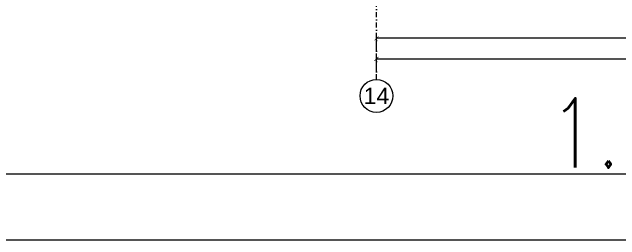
# Model space of a CAD drawing. Extents: x -2050 to 29725, y -1777 to 6820.
# Drawn here: x 6724 to 7464, y 0 to 277 of the extents above; entities that cross this region are included whole.
import ezdxf
from ezdxf.enums import TextEntityAlignment as Align

# ---------------------------------------------------------------- set-up
doc = ezdxf.new("R2010")
doc.units = 0
doc.header["$LTSCALE"] = 25
doc.header["$MEASUREMENT"] = 0
doc.linetypes.add('DASHDOT2', pattern=[0.5, 0.25, -0.125, 0, -0.125])
doc.layers.get('0').update_dxf_attribs({"color": 9, "lineweight": 9})
doc.layers.get('Defpoints').update_dxf_attribs({"color": 9, "lineweight": 9})
for name, color, linetype, lineweight in [('24', 9, 'DASHDOT2', 9), ('25', 8, 'Continuous', 9), ('40A', 9, 'Continuous', 9), ('E-YAZI', 7, 'Continuous', 30)]:
    doc.layers.add(name, color=color, linetype=linetype, lineweight=lineweight)
doc.styles.add('Arial', font='arial.ttf', dxfattribs={"height": 2.5})
doc.styles.add('E-YAZI', font='txttw.shx')
doc.styles.add('MuuM_TEXT-STANDART', font='ARIALN.TTF')
doc.dimstyles.new('MuuM_DIM50', dxfattribs={"dimscale": 5, "dimtxt": 2, "dimasz": 1, "dimexe": 1, "dimexo": 1, "dimgap": 1, "dimtad": 1, "dimdec": 1, "dimrnd": 0.5, "dimdsep": 46, "dimtxsty": 'MuuM_TEXT-STANDART', "dimblk": 'ARCHTICK', "dimcen": 0, "dimdle": 0.15, "dimclrd": 256, "dimclre": 256, "dimclrt": 256, "dimadec": 0, "dimazin": 0, "dimtfac": 5, "dimtdec": 1, "dimtix": 1, "dimtmove": 2, "dimatfit": 3, "dimldrblk": 'DOT', "dimfxl": 3, "dimfxlon": 1, "dimtolj": 1, "dimlwd": -1, "dimlwe": -1, "dimarcsym": 0})

# ---------------------------------------------------------------- blocks, each defined once
blk = doc.blocks.new('0_aks')
at = {"linetype": 'Continuous'}
blk.add_circle((0, 0), 2, dxfattribs=at)
at = {"style": 'Arial'}
blk.add_attdef('AKS', text='', height=2, dxfattribs=at).set_placement((0, 0), align=Align.MIDDLE_CENTER)
blk = doc.blocks.new('_ArchTick')
at = {"color": 0, "linetype": 'ByBlock', "const_width": 0.15}
blk.add_lwpolyline([(-0.5, -0.5), (0.5, 0.5)], dxfattribs=at)
blk = doc.blocks.new('*D310')
at = {"layer": '25', "transparency": 16777216}
for p, q in [((7167.5, 205), (7167.5, 225)), ((10667.5, 205), (10667.5, 225)), ((7166.75, 220), (10668.25, 220))]:
    blk.add_line(p, q, dxfattribs=at)
at = {"layer": 'Defpoints', "color": 0, "transparency": 16777216}
for p in [(10667.5, 220), (7167.5, 195), (10667.5, 195)]:
    blk.add_point(p, dxfattribs=at)
at = {"layer": '25', "transparency": 16777216, "xscale": 5, "yscale": 5, "zscale": 5, "rotation": 180}
blk.add_blockref('_ArchTick', (7167.5, 220), dxfattribs=at)
at = {"layer": '25', "transparency": 16777216, "xscale": 5, "yscale": 5, "zscale": 5}
blk.add_blockref('_ArchTick', (10667.5, 220), dxfattribs=at)
at = {"layer": '25', "transparency": 16777216, "insert": (8917.5, 230.11), "char_height": 10, "attachment_point": 5, "style": 'MuuM_TEXT-STANDART'}
blk.add_mtext('\\A1;3500', dxfattribs=at)
blk = doc.blocks.new('_Dot')
at = {"color": 0, "linetype": 'ByBlock', "lineweight": -2}
blk.add_line((-0.5, 0), (-1, 0), dxfattribs=at)
at = {"color": 0, "linetype": 'ByBlock', "const_width": 0.5}
blk.add_lwpolyline([(-0.25, 0, 1), (0.25, 0, 1)], format="xyb", close=True, dxfattribs=at)
blk = doc.blocks.new('*D319')
at = {"layer": '25', "transparency": 16777216}
for p, q in [((7868.25, 245), (7166.75, 245)), ((7167.5, 230), (7167.5, 250)), ((7867.5, 230), (7867.5, 250))]:
    blk.add_line(p, q, dxfattribs=at)
at = {"layer": 'Defpoints', "color": 0, "transparency": 16777216}
for p in [(7167.5, 245), (7167.5, 195), (7867.5, 195)]:
    blk.add_point(p, dxfattribs=at)
at = {"layer": '25', "transparency": 16777216, "xscale": 5, "yscale": 5, "zscale": 5, "rotation": 180}
blk.add_blockref('_ArchTick', (7167.5, 245), dxfattribs=at)
at = {"layer": '25', "transparency": 16777216, "xscale": 5, "yscale": 5, "zscale": 5}
blk.add_blockref('_ArchTick', (7867.5, 245), dxfattribs=at)
at = {"layer": '25', "transparency": 16777216, "insert": (7517.5, 255.11), "char_height": 10, "attachment_point": 5, "style": 'MuuM_TEXT-STANDART'}
blk.add_mtext('\\A1;700', dxfattribs=at)

msp = doc.modelspace()

# ---------------------------------------------------------------- linework, layer by layer
at = {"layer": '24'}
msp.add_lwpolyline([(7167.5, 195), (7167.5, 4035)], dxfattribs=at)
at = {"layer": '40A'}
for points in [[(11890, 4205), (5945, 4205), (5945, 0), (11890, 0)], [(11350.06, 80), (6025, 80), (6025, 4125), (11350.06, 4125)]]:
    msp.add_lwpolyline(points, close=True, dxfattribs=at)

# ---------------------------------------------------------------- block references
at = {"layer": '24', "xscale": 10, "yscale": 10, "zscale": 10}
msp.add_blockref('0_aks', (7167.5, 175), dxfattribs=at).add_auto_attribs({'AKS': '14'})

# ---------------------------------------------------------------- texts
at = {"layer": 'E-YAZI', "color": 4, "style": 'E-YAZI', "width": 0.8}
msp.add_text('1. KAT TELEFON-DATA-IPCCTV SISTEMI TESISAT PLANI', height=84, dxfattribs=at).set_placement((7377.58, 87.92))

# ---------------------------------------------------------------- dimensions: what is measured, and where the dimension line sits
at = {"layer": '25'}
for base, p1, p2, picture, middle in [((7167.5, 245), (7867.5, 195), (7167.5, 195), '*D319', (7517.5, 255.11)), ((10667.5, 220), (7167.5, 195), (10667.5, 195), '*D310', (8917.5, 230.11))]:
    dim = msp.add_linear_dim(base=base, p1=p1, p2=p2, dimstyle='MuuM_DIM50', dxfattribs=at)
    dim.commit()
    dim.dimension.update_dxf_attribs({"geometry": picture, "text_midpoint": middle})

doc.saveas('drawing.dxf')
